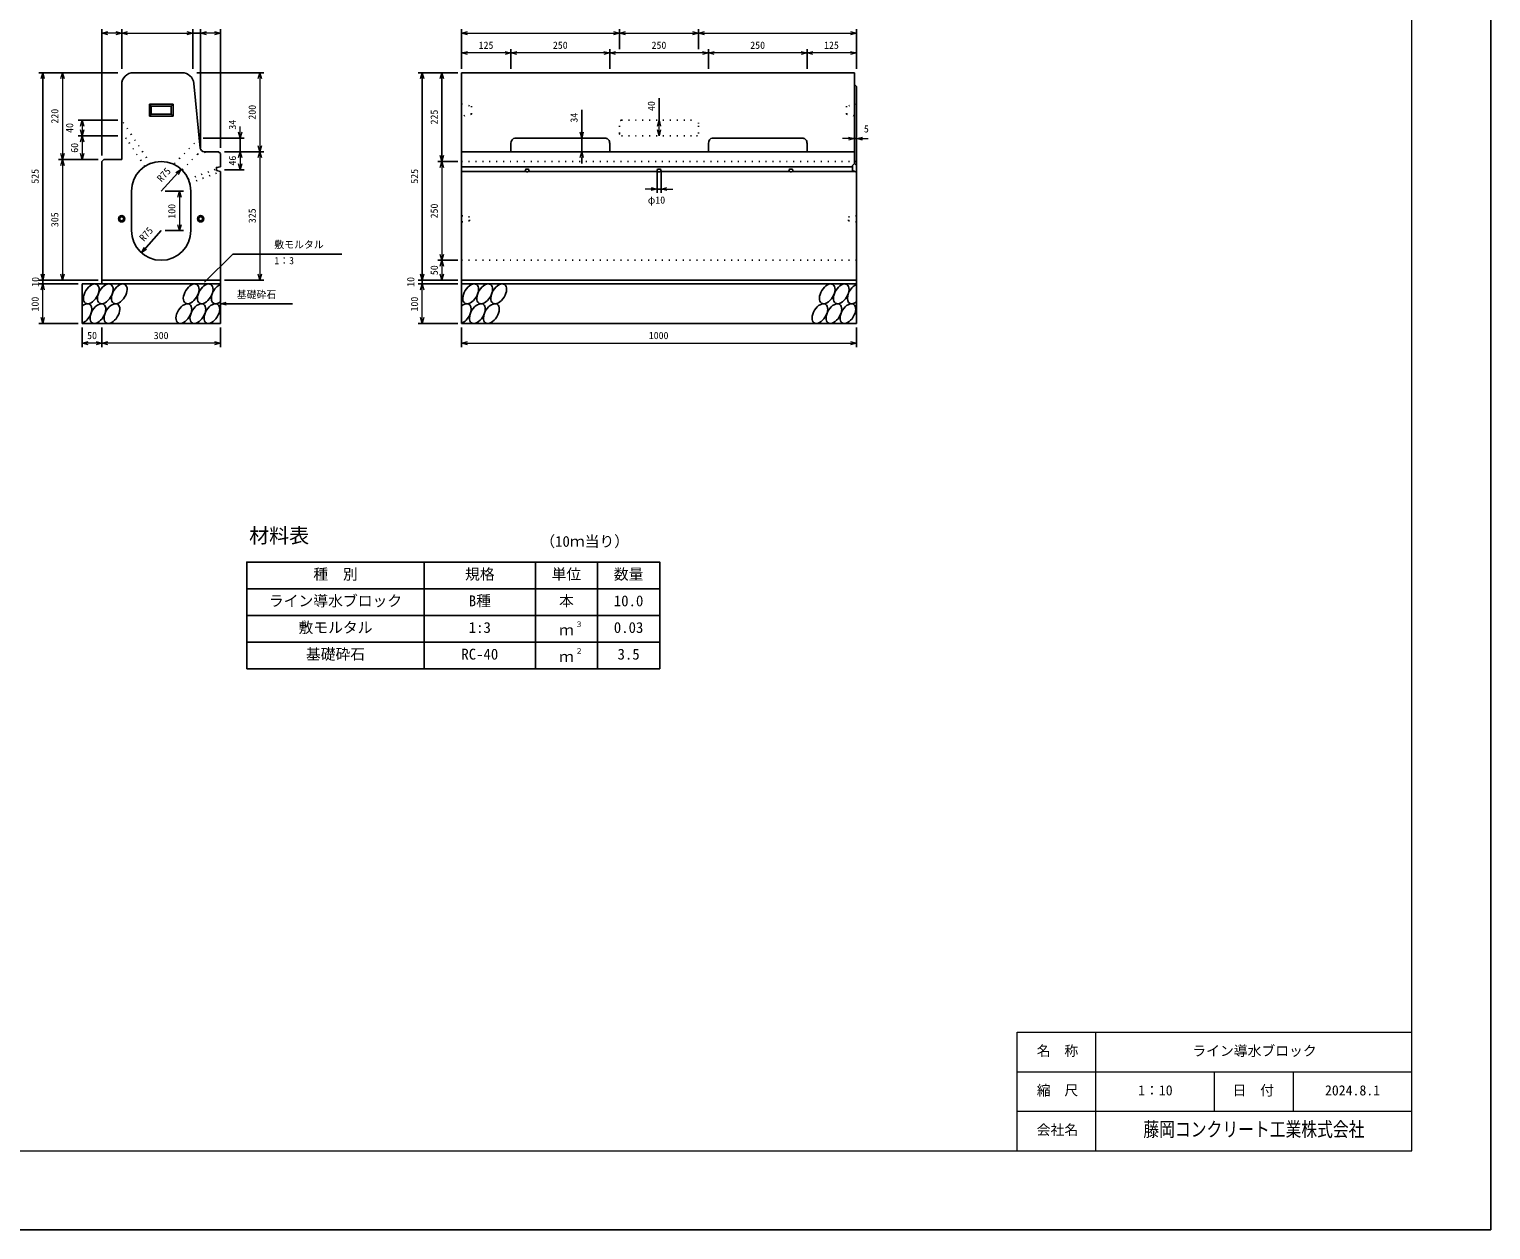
# Model space of a CAD drawing. Units: millimetres, scale not verified. Extents: x -4200 to 4200, y -2970 to 2970.
# Drawn here: x 498 to 4200, y -2970 to 70 of the extents above; entities that cross this region are included whole.
import ezdxf
from ezdxf.enums import TextEntityAlignment as Align

# ---------------------------------------------------------------- set-up
doc = ezdxf.new("R2010")
doc.units = ezdxf.units.MM
doc.header["$LTSCALE"] = 10
doc.linetypes.add('DOTTED', pattern=[1.75, 0.25, -1.5])
for name, color, linetype, lineweight in [('0-0_DIM', 7, 'Continuous', 13), ('0-1_Defpoints', 5, 'Continuous', 25), ('0-2_HATCH', 6, 'Continuous', 25), ('0-3_HYO', 3, 'Continuous', 25), ('0-4_HYO2', 4, 'Continuous', 25), ('0-5_OUTLINE', 3, 'Continuous', 25), ('0-6_OUTLINE2', 4, 'DOTTED', 25), ('0-7_TXT', 7, 'Continuous', 25), ('0-8_WAKU', 3, 'Continuous', 13), ('0-9_WAKU-LINE', 7, 'Continuous', 13)]:
    doc.layers.add(name, color=color, linetype=linetype, lineweight=lineweight)
doc.layers.add('0-A_WAKU-TXT', color=7, linetype='Continuous')
doc.styles.add('ＭＳ ゴシック', font='')
doc.styles.get('ＭＳ ゴシック').set_extended_font_data('MS Gothic')

msp = doc.modelspace()

# ---------------------------------------------------------------- linework, layer by layer
at = {"layer": '0-0_DIM', "lineweight": 25}
for p, q in [((682, -250.06), (682, 69.94)), ((732, -30.06), (732, 69.94)), ((912, -30.06), (912, 69.94)), ((912, 59.94), (932, 59.94)), ((932, -230.06), (932, 69.94)), ((982, -230.06), (982, 69.94)), ((1593.11, -30.06), (1593.11, 69.94)), ((1993.11, 19.94), (1993.11, 69.94)), ((2193.11, 19.94), (2193.11, 69.94)), ((2593.11, -30.06), (2593.11, 69.94)), ((1718.11, -30.06), (1718.11, 19.94)), ((1968.11, -30.06), (1968.11, 19.94)), ((2218.11, -30.06), (2218.11, 19.94)), ((2468.11, -30.06), (2468.11, 19.94)), ((722, -40.06), (522, -40.06)), ((532, -565.06), (532, -40.06)), ((922, -40.06), (1092, -40.06)), ((1583.11, -40.06), (1483.11, -40.06)), ((1493.11, -565.06), (1493.11, -40.06)), ((1543.11, -265.06), (1543.11, -40.06)), ((2093.11, -104.49), (2093.11, -160.06)), ((1897.17, -133.87), (1897.17, -206.06)), ((722, -160.06), (622, -160.06)), ((722, -200.06), (622, -200.06)), ((938.6, -206.06), (1042, -206.06)), ((1032, -240.06), (1032, -206.06)), ((1897.17, -206.06), (1897.17, -240.06)), ((2588.11, -207.08), (2593.11, -207.08)), ((2588.11, -207.08), (2593.11, -207.08)), ((992, -240.06), (1092, -240.06)), ((1897.17, -255.06), (1897.17, -270.06)), ((672, -260.06), (572, -260.06)), ((832, -340.06), (882.42, -284.54)), ((992, -286.06), (1042, -286.06)), ((1583.11, -265.06), (1533.11, -265.06)), ((2088.11, -292.06), (2088.11, -344.68)), ((2098.11, -292.06), (2098.11, -344.68)), ((842, -340.06), (888.32, -340.06)), ((2088.11, -334.68), (2098.11, -334.68)), ((832, -440.06), (781.89, -495.86)), ((842, -440.06), (888.32, -440.06)), ((1013.11, -499.51), (941.88, -570.74)), ((1013.11, -499.51), (1289.26, -499.51)), ((1583.11, -515.06), (1533.11, -515.06)), ((672, -565.06), (522, -565.06)), ((622, -575.06), (522, -575.06)), ((532, -565.06), (532, -575.06)), ((992, -565.06), (1092, -565.06)), ((1583.11, -565.06), (1483.11, -565.06)), ((1583.11, -575.06), (1483.11, -575.06)), ((1493.11, -565.06), (1493.11, -575.06)), ((1503.11, -565.06), (1503.11, -565.06)), ((1503.11, -575.06), (1503.11, -575.06)), ((982, -625.06), (1164.38, -625.06)), ((622, -675.06), (522, -675.06)), ((632, -685.06), (632, -735.06)), ((682, -685.06), (682, -735.06)), ((982, -685.06), (982, -735.06)), ((1583.11, -675.06), (1483.11, -675.06)), ((1593.11, -685.06), (1593.11, -735.06)), ((2593.11, -685.06), (2593.11, -735.06))]:
    msp.add_line(p, q, dxfattribs=at)
at = {"layer": '0-0_DIM'}
for p, q in [((732, 59.94), (682, 59.94)), ((732, 59.94), (912, 59.94)), ((982, 59.94), (932, 59.94)), ((1593.11, 59.94), (1993.11, 59.94)), ((1993.11, 59.94), (2193.11, 59.94)), ((2193.11, 59.94), (2593.11, 59.94)), ((1718.11, 9.94), (1593.11, 9.94)), ((1968.11, 9.94), (1718.11, 9.94)), ((2218.11, 9.94), (1968.11, 9.94)), ((2468.11, 9.94), (2218.11, 9.94)), ((2593.11, 9.94), (2468.11, 9.94)), ((582, -40.06), (582, -260.06)), ((1082, -40.06), (1082, -240.06)), ((632, -160.06), (632, -200.06)), ((1032, -206.06), (1032, -176.06)), ((2093.11, -200.06), (2093.11, -160.06)), ((632, -200.06), (632, -260.06)), ((2588.11, -207.08), (2558.11, -207.08)), ((2593.11, -207.08), (2623.11, -207.08)), ((1032, -240.06), (1032, -286.06)), ((1082, -240.06), (1082, -565.06)), ((1897.17, -240.06), (1897.17, -255.06)), ((582, -260.06), (582, -565.06)), ((1543.11, -265.06), (1543.11, -515.06)), ((878.32, -340.06), (878.32, -440.06)), ((2088.11, -334.68), (2058.11, -334.68)), ((2098.11, -334.68), (2128.11, -334.68)), ((1543.11, -515.06), (1543.11, -565.06)), ((532, -675.06), (532, -575.06)), ((1493.11, -675.06), (1493.11, -575.06)), ((682, -725.06), (632, -725.06)), ((982, -725.06), (682, -725.06)), ((1593.11, -725.06), (2593.11, -725.06))]:
    msp.add_line(p, q, dxfattribs=at)
for points in [[(697, 55.92), (682, 59.94), (697, 63.96)], [(717, 63.96), (732, 59.94), (717, 55.92)], [(747, 55.92), (732, 59.94), (747, 63.96)], [(897, 63.96), (912, 59.94), (897, 55.92)], [(897, 63.96), (912, 59.94), (897, 55.92)], [(947, 55.92), (932, 59.94), (947, 63.96)], [(947, 55.92), (932, 59.94), (947, 63.96)], [(967, 63.96), (982, 59.94), (967, 55.92)], [(1608.11, 55.92), (1593.11, 59.94), (1608.11, 63.96)], [(1978.11, 63.96), (1993.11, 59.94), (1978.11, 55.92)], [(2008.11, 55.92), (1993.11, 59.94), (2008.11, 63.96)], [(2178.11, 63.96), (2193.11, 59.94), (2178.11, 55.92)], [(2208.11, 55.92), (2193.11, 59.94), (2208.11, 63.96)], [(2578.11, 63.96), (2593.11, 59.94), (2578.11, 55.92)], [(1608.11, 5.92), (1593.11, 9.94), (1608.11, 13.96)], [(1703.11, 13.96), (1718.11, 9.94), (1703.11, 5.92)], [(1733.11, 5.92), (1718.11, 9.94), (1733.11, 13.96)], [(1953.11, 13.96), (1968.11, 9.94), (1953.11, 5.92)], [(1983.11, 5.92), (1968.11, 9.94), (1983.11, 13.96)], [(2203.11, 13.96), (2218.11, 9.94), (2203.11, 5.92)], [(2233.11, 5.92), (2218.11, 9.94), (2233.11, 13.96)], [(2453.11, 13.96), (2468.11, 9.94), (2453.11, 5.92)], [(2483.11, 5.92), (2468.11, 9.94), (2483.11, 13.96)], [(2578.11, 13.96), (2593.11, 9.94), (2578.11, 5.92)], [(527.98, -55.06), (532, -40.06), (536.01, -55.06)], [(577.98, -55.06), (582, -40.06), (586.01, -55.06)], [(1077.98, -55.06), (1082, -40.06), (1086.01, -55.06)], [(1489.1, -55.06), (1493.11, -40.06), (1497.13, -55.06)], [(1539.1, -55.06), (1543.11, -40.06), (1547.13, -55.06)], [(627.98, -175.06), (632, -160.06), (636.01, -175.06)], [(636.01, -185.06), (632, -200.06), (627.98, -185.06)], [(2089.1, -175.06), (2093.11, -160.06), (2097.13, -175.06)], [(2097.13, -185.06), (2093.11, -200.06), (2089.1, -185.06)], [(627.98, -215.06), (632, -200.06), (636.01, -215.06)], [(1036.01, -191.06), (1032, -206.06), (1027.98, -191.06)], [(1901.19, -191.06), (1897.17, -206.06), (1893.15, -191.06)], [(2573.11, -203.06), (2588.11, -207.08), (2573.11, -211.1)], [(2573.11, -203.06), (2588.11, -207.08), (2573.11, -211.1)], [(2608.11, -211.1), (2593.11, -207.08), (2608.11, -203.06)], [(2608.11, -211.1), (2593.11, -207.08), (2608.11, -203.06)], [(586.01, -245.06), (582, -260.06), (577.98, -245.06)], [(636.01, -245.06), (632, -260.06), (627.98, -245.06)], [(1027.98, -255.06), (1032, -240.06), (1036.01, -255.06)], [(1027.98, -255.06), (1032, -240.06), (1036.01, -255.06)], [(1086.01, -225.06), (1082, -240.06), (1077.98, -225.06)], [(1077.98, -255.06), (1082, -240.06), (1086.01, -255.06)], [(1547.13, -250.06), (1543.11, -265.06), (1539.1, -250.06)], [(1893.15, -255.06), (1897.17, -240.06), (1901.19, -255.06)], [(577.98, -275.06), (582, -260.06), (586.01, -275.06)], [(869.36, -292.94), (882.42, -284.54), (875.31, -298.34)], [(1036.01, -271.06), (1032, -286.06), (1027.98, -271.06)], [(1539.1, -280.06), (1543.11, -265.06), (1547.13, -280.06)], [(2073.11, -330.66), (2088.11, -334.68), (2073.11, -338.7)], [(2113.11, -338.7), (2098.11, -334.68), (2113.11, -330.66)], [(874.3, -355.06), (878.32, -340.06), (882.34, -355.06)], [(882.34, -425.06), (878.32, -440.06), (874.3, -425.06)], [(794.9, -487.39), (781.89, -495.86), (788.92, -482.02)], [(1547.13, -500.06), (1543.11, -515.06), (1539.1, -500.06)], [(1539.1, -530.06), (1543.11, -515.06), (1547.13, -530.06)], [(536.01, -550.06), (532, -565.06), (527.98, -550.06)], [(536.01, -550.06), (532, -565.06), (527.98, -550.06)], [(586.01, -550.06), (582, -565.06), (577.98, -550.06)], [(1086.01, -550.06), (1082, -565.06), (1077.98, -550.06)], [(1497.13, -550.06), (1493.11, -565.06), (1489.1, -550.06)], [(1497.13, -550.06), (1493.11, -565.06), (1489.1, -550.06)], [(1547.13, -550.06), (1543.11, -565.06), (1539.1, -550.06)], [(527.98, -590.06), (532, -575.06), (536.01, -590.06)], [(527.98, -590.06), (532, -575.06), (536.01, -590.06)], [(1489.1, -590.06), (1493.11, -575.06), (1497.13, -590.06)], [(1489.1, -590.06), (1493.11, -575.06), (1497.13, -590.06)], [(997, -629.08), (982, -625.06), (997, -621.04)], [(536.01, -660.06), (532, -675.06), (527.98, -660.06)], [(1497.13, -660.06), (1493.11, -675.06), (1489.1, -660.06)], [(647, -729.08), (632, -725.06), (647, -721.04)], [(667, -721.04), (682, -725.06), (667, -729.08)], [(697, -729.08), (682, -725.06), (697, -721.04)], [(967, -721.04), (982, -725.06), (967, -729.08)], [(1608.11, -729.08), (1593.11, -725.06), (1608.11, -721.04)], [(2578.11, -721.04), (2593.11, -725.06), (2578.11, -729.08)]]:
    msp.add_lwpolyline(points, dxfattribs=at)
at = {"layer": '0-1_Defpoints'}
msp.add_lwpolyline([(-4200, -2970), (4200, -2970), (4200, 2970), (-4200, 2970)], close=True, dxfattribs=at)
at = {"layer": '0-2_HATCH'}
for centre in [(654.89, -600.06), (690.36, -600.06), (725.84, -600.06), (908.04, -600.06), (943.52, -600.06), (1616.01, -600.06), (1651.48, -600.06), (1686.96, -600.06), (2519.16, -600.06), (2554.64, -600.06), (671.77, -650.06), (707.25, -650.06), (889.45, -650.06), (924.93, -650.06), (960.4, -650.06), (1632.89, -650.06), (1668.36, -650.06), (2500.57, -650.06), (2536.04, -650.06), (2571.52, -650.06)]:
    msp.add_ellipse(centre, major_axis=(14.54, 23.54), ratio=0.5792, dxfattribs=at)
for centre, start_param, end_param in [((979, -600.06), 0.6666252, 4.1103269), ((2590.11, -600.06), 0.6666252, 4.1103269), ((636.29, -650.06), 3.7419964, 7.318141), ((1597.41, -650.06), 3.7419964, 7.318141)]:
    msp.add_ellipse(centre, major_axis=(14.54, 23.54), ratio=0.5792, start_param=start_param, end_param=end_param, dxfattribs=at)
at = {"layer": '0-3_HYO'}
for p, q in [((1498.6, -1279.46), (1498.6, -1549.46)), ((1779.85, -1279.46), (1779.85, -1549.46)), ((1937.35, -1279.46), (1937.35, -1549.46)), ((1048.6, -1346.96), (2094.85, -1346.96))]:
    msp.add_line(p, q, dxfattribs=at)
msp.add_lwpolyline([(1048.6, -1549.46), (2094.85, -1549.46), (2094.85, -1279.46), (1048.6, -1279.46)], close=True, dxfattribs=at)
at = {"layer": '0-4_HYO2'}
for p, q in [((1048.6, -1414.46), (2094.85, -1414.46)), ((1048.6, -1481.96), (2094.85, -1481.96))]:
    msp.add_line(p, q, dxfattribs=at)
at = {"layer": '0-5_OUTLINE'}
for p, q in [((732, -70.06), (732, -260.06)), ((762, -40.06), (884.85, -40.06)), ((931.1, -231.05), (914.7, -67.07)), ((1593.11, -40.06), (2588.11, -40.06)), ((1593.11, -40.06), (1593.11, -565.06)), ((2588.11, -40.06), (2588.11, -270.06)), ((2588.11, -70.06), (2593.11, -75.06)), ((2593.11, -75.06), (2593.11, -565.06)), ((802, -150.06), (802, -120.06)), ((802, -120.06), (862, -120.06)), ((807, -125.06), (802, -120.06)), ((807, -145.06), (802, -150.06)), ((807, -145.06), (807, -125.06)), ((807, -125.06), (857, -125.06)), ((807, -145.06), (857, -145.06)), ((857, -125.06), (862, -120.06)), ((857, -145.06), (857, -125.06)), ((862, -150.06), (857, -145.06)), ((862, -150.06), (862, -120.06)), ((802, -150.06), (862, -150.06)), ((1718.11, -219.01), (1718.11, -240.06)), ((1728.11, -206.06), (1958.11, -206.06)), ((1968.11, -219.01), (1968.11, -240.06)), ((2218.11, -219.01), (2218.11, -240.06)), ((2228.11, -206.06), (2458.11, -206.06)), ((2468.11, -219.01), (2468.11, -240.06)), ((941.05, -240.06), (977, -240.06)), ((977, -240.06), (982, -245.06)), ((982, -245.06), (982, -278.06)), ((1593.11, -240.06), (2588.11, -240.06)), ((682, -265.06), (687, -260.06)), ((682, -265.06), (682, -565.06)), ((687, -260.06), (732, -260.06)), ((982, -290.06), (972, -288.06)), ((982, -290.06), (982, -565.06)), ((1593.11, -278.06), (2583.11, -278.06)), ((1593.11, -290.06), (1755.82, -290.06)), ((1762.41, -290.06), (2089.82, -290.06)), ((2096.41, -290.06), (2423.82, -290.06)), ((2430.41, -290.06), (2587.94, -290.06)), ((2588.11, -270.06), (2583.11, -275.06)), ((2583.11, -288.06), (2583.11, -275.06)), ((2583.11, -288.06), (2593.11, -292.2)), ((2588.11, -270.06), (2593.11, -275.06)), ((757, -340.06), (757, -440.06)), ((907, -340.06), (907, -440.06)), ((682, -565.06), (982, -565.06)), ((1593.11, -565.06), (2593.11, -565.06))]:
    msp.add_line(p, q, dxfattribs=at)
msp.add_lwpolyline([(982, -278.06), (972, -280.06), (972, -288.06)], dxfattribs=at)
for points in [[(632, -675.06), (982, -675.06), (982, -575.06), (632, -575.06)], [(682, -575.06), (982, -575.06), (982, -565.06), (682, -565.06)], [(1593.11, -575.06), (2593.11, -575.06), (2593.11, -565.06), (1593.11, -565.06)], [(1593.11, -675.06), (2593.11, -675.06), (2593.11, -575.06), (1593.11, -575.06)]]:
    msp.add_lwpolyline(points, close=True, dxfattribs=at)
for centre, radius in [((732, -410.06), 8), ((732, -410.06), 5), ((932, -410.06), 8), ((932, -410.06), 5)]:
    msp.add_circle(centre, radius, dxfattribs=at)
for centre, radius, start, end in [((762, -70.06), 30, 90, 180), ((884.85, -70.06), 30, 5.71059, 90), ((941.05, -230.06), 10, 185.71059, 270), ((832, -340.06), 75, 0, 180), ((832, -440.06), 75, 180, 0)]:
    msp.add_arc(centre, radius, start, end, dxfattribs=at)
for centre, major_axis, ratio, start_param, end_param in [((1728.11, -219.01), (0, -12.95), 0.772154, 3.1415927, 4.712389), ((1958.11, -219.01), (0, -12.95), 0.772154, 1.5707963, 3.1415927), ((2228.11, -219.01), (0, -12.95), 0.772154, 3.1415927, 4.712389), ((2458.11, -219.01), (0, -12.95), 0.772154, 1.5707963, 3.1415927), ((1759.11, -286.06), (5, 0), 0.342826, 6.2831853, 9.424778), ((1759.11, -286.06), (0, -5.31), 0.940887, 4.712389, 7.8539816), ((2093.11, -286.06), (5, 0), 0.342826, 6.2831853, 9.424778), ((2093.11, -286.06), (0, -5.31), 0.940887, 4.712389, 7.8539816), ((2427.11, -286.06), (5, 0), 0.342826, 6.2831853, 9.424778), ((2427.11, -286.06), (0, -5.31), 0.940887, 4.712389, 7.8539816)]:
    msp.add_ellipse(centre, major_axis=major_axis, ratio=ratio, start_param=start_param, end_param=end_param, dxfattribs=at)
at = {"layer": '0-6_OUTLINE2'}
for p, q in [((804.88, -270.13), (732, -160.06)), ((804.88, -270.13), (732, -160.06)), ((804.88, -270.13), (732, -160.06)), ((1993.11, -194.28), (1993.11, -169.11)), ((1998.11, -160.06), (2188.11, -160.06)), ((2193.11, -194.28), (2193.11, -169.11)), ((928.6, -206.06), (863.72, -272.09)), ((1998.11, -200.06), (2188.11, -200.06)), ((924, -246.41), (884.56, -286.55)), ((924, -246.41), (947, -240.06)), ((900.71, -310), (972, -284.34)), ((904.1, -319.41), (982, -291.37)), ((1593.11, -265.06), (2593.11, -265.06)), ((1613.11, -405.06), (1593.11, -402.06)), ((1613.11, -415.06), (1613.11, -405.06)), ((2573.11, -405.06), (2593.11, -402.06)), ((2573.11, -415.06), (2573.11, -405.06)), ((1613.11, -415.06), (1593.11, -418.06)), ((2573.11, -415.06), (2593.11, -418.06)), ((1593.11, -515.06), (2593.11, -515.06))]:
    msp.add_line(p, q, dxfattribs=at)
for points in [[(1593.11, -120.06), (1618.11, -125.06), (1618.11, -145.06), (1593.11, -150.06)], [(2593.11, -120.06), (2568.11, -125.06), (2568.11, -145.06), (2593.11, -150.06)], [(790.59, -277.52), (743.81, -206.88), (732, -200.06)]]:
    msp.add_lwpolyline(points, dxfattribs=at)
for centre, major_axis, ratio, start_param, end_param in [((1998.11, -169.11), (0, 9.06), 0.552098, 6.2831853, 7.8539816), ((2188.11, -169.11), (0, 9.06), 0.552098, 4.712389, 6.2831853), ((1998.11, -194.28), (0, -5.77), 0.866025, 4.712389, 6.2831853), ((2188.11, -194.28), (0, -5.77), 0.866025, 6.2831853, 7.8539816)]:
    msp.add_ellipse(centre, major_axis=major_axis, ratio=ratio, start_param=start_param, end_param=end_param, dxfattribs=at)
at = {"layer": '0-8_WAKU'}
for p, q in [((3000, -2470), (4000, -2470)), ((3000, -2770), (3000, -2470))]:
    msp.add_line(p, q, dxfattribs=at)
msp.add_lwpolyline([(-4000, -2770), (4000, -2770), (4000, 2770), (-4000, 2770)], close=True, dxfattribs=at)
at = {"layer": '0-9_WAKU-LINE'}
for p, q in [((3200, -2770), (3200, -2470)), ((3000, -2570), (4000, -2570)), ((3500, -2670), (3500, -2570)), ((3700, -2670), (3700, -2570)), ((3000, -2670), (4000, -2670))]:
    msp.add_line(p, q, dxfattribs=at)

# ---------------------------------------------------------------- texts
at = {"layer": '0-0_DIM', "style": 'ＭＳ ゴシック'}
for s, p in [('125', (1636.23, 14.82)), ('250', (1824.24, 14.82)), ('250', (2074.24, 14.82)), ('250', (2324.24, 14.82)), ('125', (2511.23, 14.82)), ('5', (2612.09, -196.91)), ('5', (2612.09, -196.91)), ('φ10', (2064.72, -377.2)), ('敷モルタル', (1118.65, -490.14)), ('1：3', (1118.65, -530.49)), ('基礎砕石', (1023.41, -616.47)), ('50', (644.43, -720.18)), ('300', (813.18, -720.18)), ('1000', (2067.16, -720.18))]:
    msp.add_text(s, height=18.33, dxfattribs=at).set_placement(p, align=Align.BOTTOM_LEFT)
for s, rotation, p in [('220', 90, (577.12, -168.93)), ('200', 90, (1077.12, -158.93)), ('225', 90, (1538.24, -171.12)), ('34', 90, (1892.3, -166.48)), ('40', 90, (2088.24, -136.97)), ('40', 90, (614.62, -192.43)), ('34', 90, (1027.12, -184.15)), ('60', 90, (627.12, -242.81)), ('46', 90, (1027.12, -275.18)), ('525', 90, (527.12, -321.05)), ('R75', 47.751, (836.95, -321.87)), ('525', 90, (1488.24, -321.05)), ('305', 90, (577.12, -431.05)), ('100', 90, (873.44, -409.76)), ('325', 90, (1077.12, -421.05)), ('250', 90, (1538.24, -408.93)), ('R75', 48.08, (792.25, -472.32)), ('50', 90, (1538.24, -552.62)), ('10', 90, (528.01, -582.24)), ('10', 90, (1478.63, -582.24)), ('100', 90, (527.12, -644.76)), ('100', 90, (1488.24, -644.76))]:
    msp.add_text(s, height=18.33, rotation=rotation, dxfattribs=at).set_placement(p, align=Align.BOTTOM_LEFT)
at = {"layer": '0-7_TXT', "style": 'ＭＳ ゴシック'}
for s, height, p in [('材料表', 37.12, (1054.85, -1241.96)), ('（10ｍ当り）', 27.49, (1792.35, -1248.84)), ('種\u3000別', 27.49, (1217.35, -1331.96)), ('規格', 27.49, (1601.72, -1331.96)), ('単位', 27.49, (1821.1, -1331.96)), ('数量', 27.49, (1978.6, -1331.96)), ('ライン導水ブロック', 27.49, (1104.85, -1399.46)), ('B種', 27.49, (1611.1, -1399.46)), ('本', 27.49, (1839.85, -1399.46)), ('10.0', 27.49, (1978.6, -1399.46)), ('敷モルタル', 27.49, (1179.85, -1466.96)), ('1:3', 27.49, (1611.1, -1466.96)), ('３', 13.75, (1880.81, -1447.98)), ('0.03', 27.49, (1978.6, -1466.96)), ('ｍ', 27.49, (1839.85, -1473.21)), ('基礎砕石', 27.49, (1198.6, -1534.46)), ('RC-40', 27.49, (1592.35, -1534.46)), ('ｍ', 27.49, (1839.85, -1540.71)), ('２', 13.75, (1880.81, -1515.48)), ('3.5', 27.49, (1987.97, -1534.46))]:
    msp.add_text(s, height=height, dxfattribs=at).set_placement(p, align=Align.BOTTOM_LEFT)
at = {"layer": '0-A_WAKU-TXT', "style": 'ＭＳ ゴシック'}
for s, p in [('名\u3000称', (3049.95, -2537.5)), ('ライン導水ブロック', (3444, -2537.5)), ('縮\u3000尺', (3049.95, -2637.5)), ('1：10', (3306.75, -2637.5)), ('日\u3000付', (3545.95, -2637.5)), ('2024.8.1', (3780, -2637.5)), ('会社名', (3049.95, -2737.5))]:
    msp.add_text(s, height=25.66, dxfattribs=at).set_placement(p, align=Align.BOTTOM_LEFT)
at = {"layer": '0-A_WAKU-TXT', "style": 'ＭＳ ゴシック', "width": 0.8}
msp.add_text('藤岡コンクリート工業株式会社', height=36.66, dxfattribs=at).set_placement((3320, -2745), align=Align.BOTTOM_LEFT)

doc.saveas('drawing.dxf')
